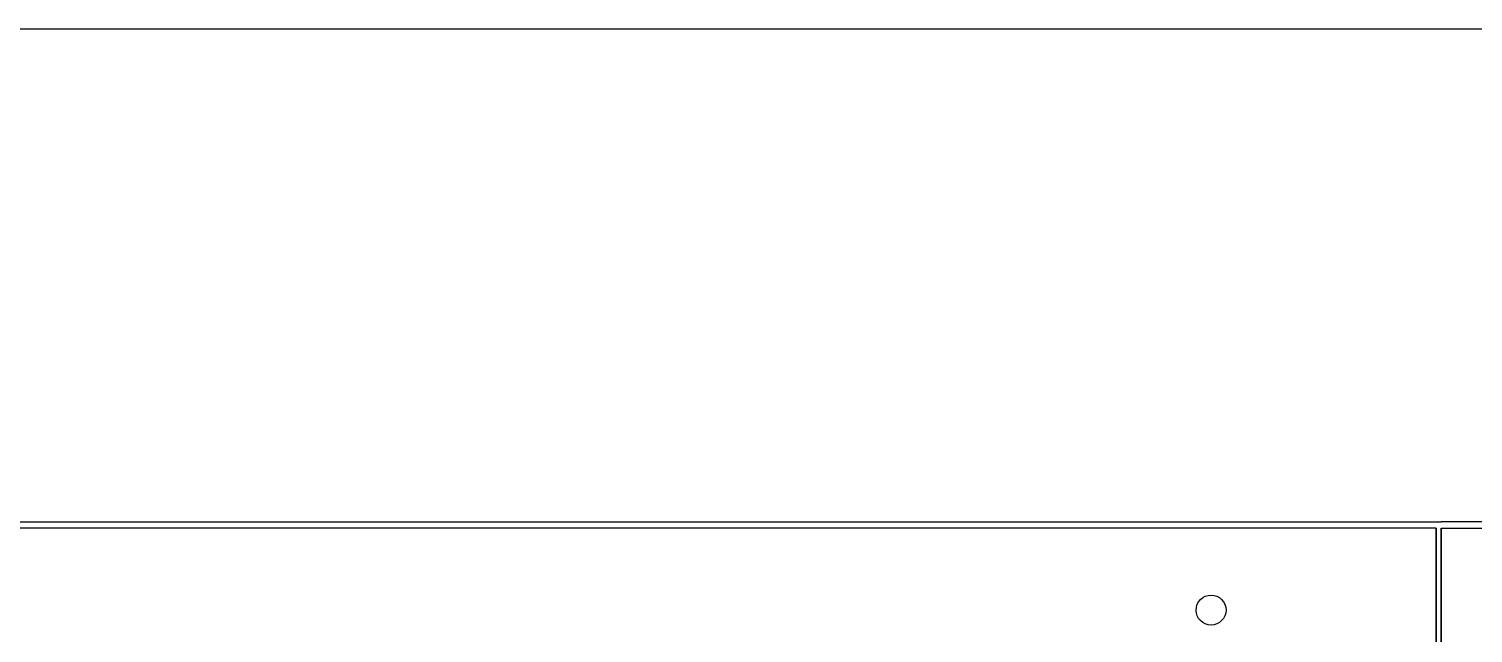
# Model space of a CAD drawing. Header units: millimetres. Extents: x 0 to 504600, y 0 to 118800.
# Drawn here: x 437223.6 to 437512.9, y 46417.4 to 46538.4 of the extents above; entities that cross this region are included whole.
import ezdxf

# ---------------------------------------------------------------- set-up
doc = ezdxf.new("R2010")
doc.units = ezdxf.units.MM
doc.header["$LTSCALE"] = 200
doc.layers.add('LG-AIRCON', color=240, linetype='Continuous')

# ---------------------------------------------------------------- blocks, each defined once
blk = doc.blocks.new('UXC')
at = {"layer": 'LG-AIRCON', "color": 0}
for p, q in [((-390.35, 762), (391.35, 762)), ((1168.46, 762), (391.35, 762)), ((390.35, 760.7), (-390.35, 760.7)), ((390.35, 760.7), (390.35, 733)), ((390.35, 733), (390.35, 760.7)), ((391.35, 733), (391.35, 760.7)), ((391.35, 760.7), (391.35, 733)), ((391.35, 760.7), (1168.46, 760.7))]:
    blk.add_line(p, q, dxfattribs=at)
blk.add_circle((345.25, 744.3), 3, dxfattribs=at)
blk = doc.blocks.new('UXC+UXC')
at = {"layer": 'LG-AIRCON', "color": 0}
blk.add_blockref('UXC', (1640, 0), dxfattribs=at)

msp = doc.modelspace()

# ---------------------------------------------------------------- linework, layer by layer
at = {"layer": 'LG-AIRCON', "color": 8}
msp.add_lwpolyline([(434944.22, 46538.42), (438424.22, 46538.42), (438424.22, 45578.42), (434944.22, 45578.42)], close=True, dxfattribs=at)

# ---------------------------------------------------------------- block references
at = {"layer": 'LG-AIRCON', "color": 211}
msp.add_blockref('UXC+UXC', (435475.17, 45677.72), dxfattribs=at)

doc.saveas('drawing.dxf')
